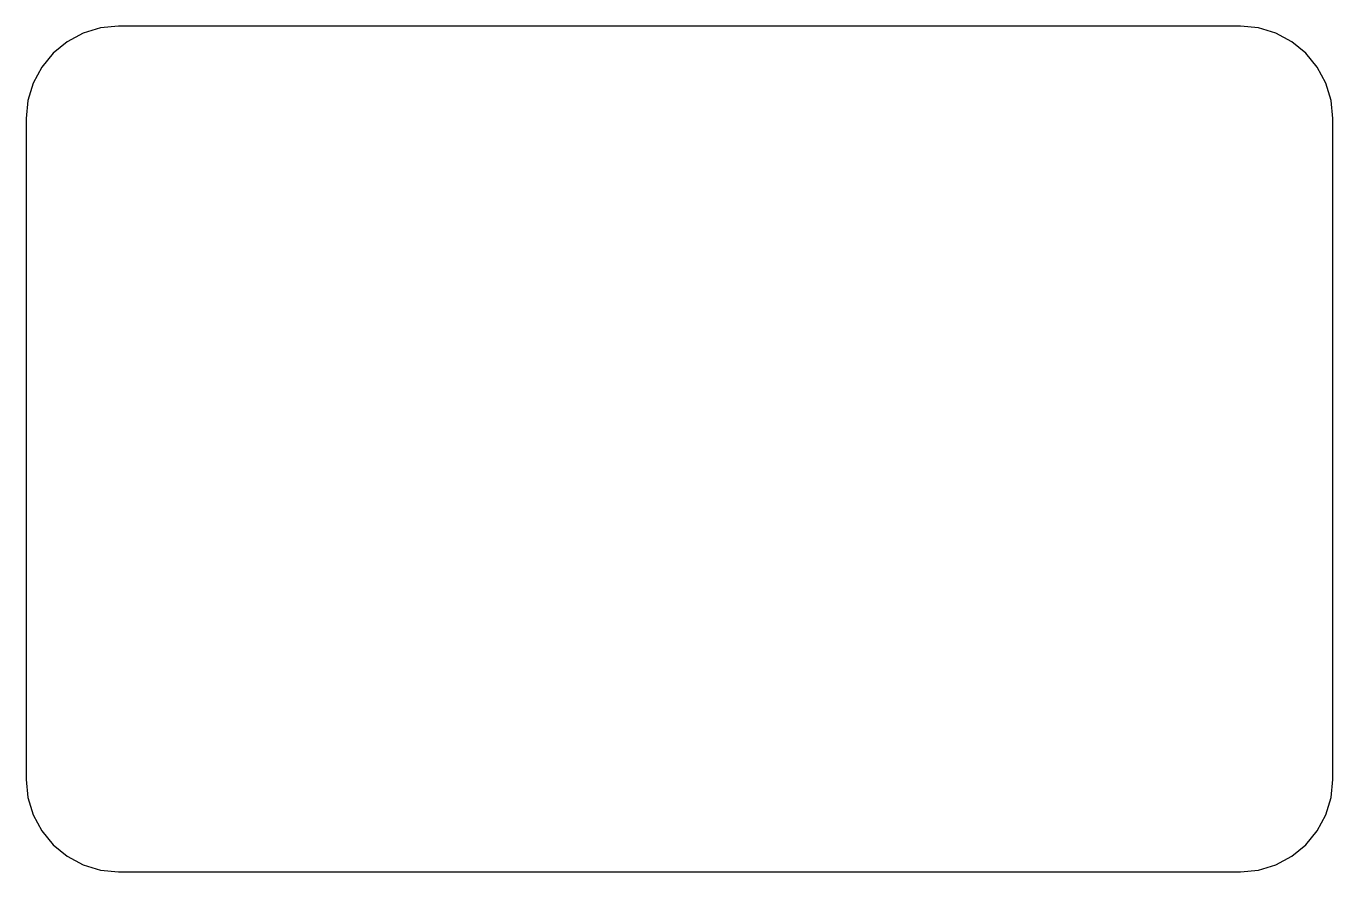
# Model space of a CAD drawing. Header units: metres. Extents: x -42.5 to 42.5, y -27.5 to 27.5.
import ezdxf

# ---------------------------------------------------------------- set-up
doc = ezdxf.new("R2010")
doc.units = ezdxf.units.M
doc.layers.add('CONTROL_CAVITY', color=7, linetype='Continuous')

msp = doc.modelspace()

# ---------------------------------------------------------------- linework, layer by layer
at = {"layer": 'CONTROL_CAVITY'}
msp.add_lwpolyline([(42.5, 21.5), (42.385, 22.671), (42.043, 23.796), (41.489, 24.833), (40.743, 25.743), (39.833, 26.489), (38.796, 27.043), (37.671, 27.385), (36.5, 27.5), (-36.5, 27.5), (-37.671, 27.385), (-38.796, 27.043), (-39.833, 26.489), (-40.743, 25.743), (-41.489, 24.833), (-42.043, 23.796), (-42.385, 22.671), (-42.5, 21.5), (-42.5, -21.5), (-42.385, -22.671), (-42.043, -23.796), (-41.489, -24.833), (-40.743, -25.743), (-39.833, -26.489), (-38.796, -27.043), (-37.671, -27.385), (-36.5, -27.5), (36.5, -27.5), (37.671, -27.385), (38.796, -27.043), (39.833, -26.489), (40.743, -25.743), (41.489, -24.833), (42.043, -23.796), (42.385, -22.671), (42.5, -21.5)], close=True, dxfattribs=at)

doc.saveas('drawing.dxf')
